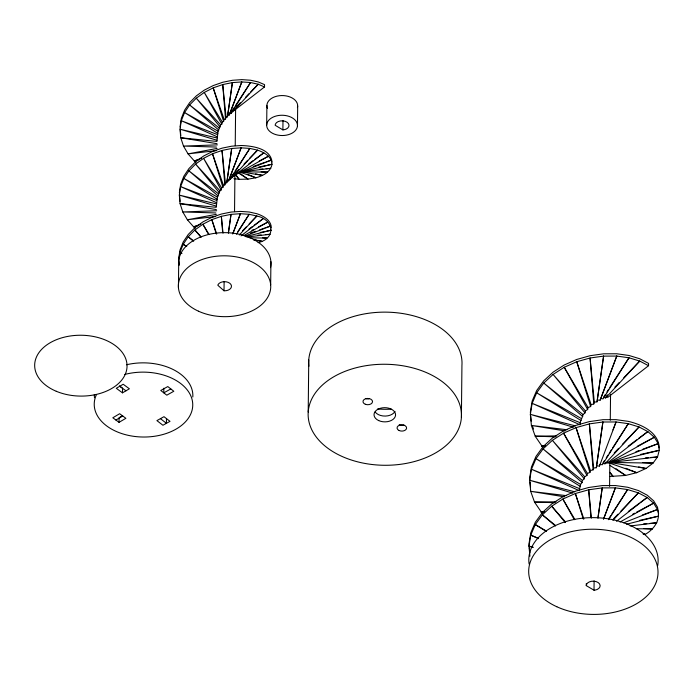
<?xml version="1.0" encoding="UTF-8"?>
<svg xmlns="http://www.w3.org/2000/svg" width="694" height="694" viewBox="0 0 694 694"><rect width="100%" height="100%" fill="white"/><g stroke="black" fill="none" stroke-linecap="round" stroke-linejoin="round"><path stroke-width="1.04" d="M119.03 422.351L112.818 417.771L119.654 413.719L125.874 418.309L119.03 422.351L119.073 417.719L121.641 416.2M122.491 392.847L116.28 388.302L123.185 384.25L129.388 388.796L122.491 392.847L122.534 388.215L119.437 385.942M163.845 388.215L163.793 392.847L166.803 395.181L173.812 391.26L167.792 386.567L160.782 390.479L163.793 392.847L170.811 388.935M166.482 418.673L166.43 423.305L162.925 425.266L156.913 420.607L163.992 416.686L170.004 421.345L166.43 423.305L160.418 418.647M178.436 287.611L178.679 264.449A46.186 30.423 0.6 0 1 226.825 232.69A46.186 30.423 0.6 0 1 270.513 267.65M224.023 290.786L217.829 285.269L218.02 284.687A6.931 4.563 0.6 0 1 226.279 281.825A6.931 4.563 0.6 0 1 231.388 287.021A6.931 4.563 0.6 0 1 224.023 290.786L224.119 281.46M234.537 211.635L234.928 174.211M235.231 145.653L235.613 109.071M233.366 110.355L233.93 110.693L264.527 86.941L264.544 84.625L258.255 81.944L250.569 80.226L241.833 79.628L232.421 80.287L222.739 82.265L213.232 85.562L204.288 90.142L196.307 95.893L189.592 102.721L184.569 110.251L181.325 118.422L180.041 126.993M266.687 125.059L266.895 105.367M270.669 284.861L270.912 261.699M282.883 129.882L275.154 125.284L275.414 124.105A6.931 4.563 0.6 0 1 287.047 122.231A6.931 4.563 0.6 0 1 283.785 129.821L282.883 129.882L282.987 120.556M297.474 125.718A15.398 10.141 0.6 0 0 274.703 116.445A15.398 10.141 0.6 0 0 274.069 134.003A15.398 10.141 0.6 0 0 297.474 125.718L297.674 106.026M308.205 412.028L308.752 359.9M461.397 417.51A76.67 50.506 0.6 0 0 349.507 369.72A76.67 50.506 0.6 0 0 343.495 457.077A76.67 50.506 0.6 0 0 461.397 417.51L461.935 365.382A76.67 50.506 0.6 0 0 383.999 312.135A76.67 50.506 0.6 0 0 308.925 366.241M579.282 490.554L580.6 484.403L582.066 482.486L582.387 480.456L584.296 478.773L584.686 476.787L586.959 475.399L587.402 473.473L563.554 433.16L552.389 440.334L543.064 448.931L535.985 458.682L531.422 469.335L529.661 480.352L530.719 491.43L534.562 502.178L542.456 513.716M579.976 424.667C579.976 420.894 582.379 418.04 583.073 414.57L584.99 412.878L585.38 410.9L587.644 409.503L588.096 407.586L564.239 367.273L553.083 374.448L543.758 383.045L536.67 392.795L532.116 403.448L530.346 414.465L531.413 425.543L535.248 436.292L543.15 447.83M582.066 482.486L543.064 448.931L582.387 480.456M587.644 409.503L564.239 367.273L576.749 361.739L590.065 358L603.598 356.117L616.766 356.074L628.99 357.783L639.729 361.071L648.543 365.712L607.736 397.402L606.001 396.43L607.484 394.877M586.274 585.615L586.534 584.435A6.931 4.563 0.6 0 1 598.167 582.561A6.931 4.563 0.6 0 1 594.905 590.152L594.012 590.212L586.274 585.615L586.3 583.541M587.402 473.473L589.935 472.406L590.421 470.549L576.063 427.634L589.371 423.887L602.904 422.004L616.072 421.969L628.296 423.678L639.044 426.957L647.84 431.59L654.321 437.255L658.181 443.613L659.265 450.25L657.539 456.938L653.045 463.115L646.01 468.467L636.728 472.675L625.606 475.459L610.104 476.44M590.629 406.519L591.115 404.663L576.749 361.739L590.629 406.519L588.096 407.586M593.11 469.847L593.613 468.051L589.371 423.887L593.11 469.847L590.421 470.549M593.795 403.96L594.307 402.164L590.065 358L593.795 403.96L591.115 404.663M594.012 590.212L594.107 580.887M596.328 467.721L602.904 422.004L596.328 467.721L593.613 468.051M597.022 401.835L603.598 356.117L597.022 401.835L594.307 402.164M596.831 465.995L599.469 466.038L599.946 464.373L602.375 464.772L628.296 423.678L612.559 447.994M600.154 400.152L616.766 356.074L600.154 400.152L597.525 400.108M604.535 460.486L602.817 463.167L604.942 463.774M605.22 394.6L603.502 397.28L605.628 397.888M637.239 446.303L654.321 437.255L608.595 462.863M643.017 449.105L658.181 443.613L609.523 462.698M609.584 486.355L609.835 461.831L609.8 462.69L659.265 450.302L640.493 454.423M610.278 420.208L610.547 394.366M648.543 365.712L648.569 363.396L639.764 358.772L629.016 355.484L616.793 353.775L603.624 353.81L590.091 355.701L576.671 359.483L564.17 365.027L553.109 372.149L543.714 380.824L536.644 390.583L532.159 401.054L530.363 412.071L530.563 414.162M223.607 121.441L213.205 87.86L204.262 92.441L196.281 98.192L189.618 104.959L184.552 112.549L181.281 120.799L180.024 129.214L180.761 137.759L216.944 141.437L218.081 131.175L220.631 124.885L221.811 124.113L222.297 122.049L223.607 121.441L224.145 119.446L213.205 87.86L222.722 84.564L232.395 82.595L241.807 81.935L250.543 82.525L258.22 84.243L264.527 86.941M222.913 187.328L212.511 153.756L203.576 158.327L195.595 164.079L188.924 170.854L183.858 178.436L180.596 186.686L179.33 195.109L180.067 203.646L216.25 207.324L217.395 197.061L219.946 190.772L221.117 190L221.612 187.935L222.913 187.328L223.451 185.333L212.511 153.756L222.028 150.451L231.701 148.481L241.113 147.822L249.849 148.412L257.474 150.121C263.902 152.246 271.883 156.488 272.005 164.261C270.842 172.06 262.757 175.886 255.93 177.777L248.001 179.13L239.1 179.321L233.887 178.705M227.459 116.87L232.395 82.595L227.459 116.87L226.071 117.104L225.515 119.021L224.145 119.446M226.773 182.765L231.701 148.481L226.773 182.765L225.385 182.99L224.83 184.916L223.451 185.333M228.43 233.227L231.015 214.368L240.428 213.709L249.163 214.307L256.789 216.008C273.878 219.391 276.585 238.51 258.116 242.622M597.994 518.218L602.219 487.899L615.387 487.856L627.602 489.565L638.35 492.853L647.155 497.477L653.627 503.141L657.47 509.448C661.174 519.606 653.895 529.401 645.377 534.293L643.191 534.007M228.395 232.577L231.015 214.368L221.343 216.337L211.826 219.642L202.813 224.266L194.901 229.966L188.239 236.741L183.173 244.331L179.928 252.503L178.644 260.996L178.974 264.891M597.933 517.663L602.219 487.899L588.686 489.782L575.369 493.521L562.86 499.047L551.704 506.221L542.378 514.827L535.291 524.569L530.728 535.221L528.975 546.143L529.912 556.224M178.662 258.767L179.946 250.204L183.19 242.033L188.256 234.442L194.927 227.667L202.908 221.915L211.852 217.343L221.282 214.064L231.041 212.06L240.454 211.41L249.189 212L256.806 213.709C263.252 215.834 271.241 220.093 271.345 227.884M228.014 115.022L229.35 114.978L229.879 113.209L231.111 113.339L231.588 111.63L232.655 111.925L258.22 84.243L250.525 92.155M227.32 180.908L228.664 180.874L229.185 179.095L230.417 179.226L230.894 177.517L231.969 177.811L257.535 150.138L249.84 158.041M229.35 114.978L241.807 81.935L229.879 113.209M228.664 180.874L241.113 147.822L229.185 179.095M232.88 233.739L240.428 213.709L232.698 233.904M599.469 466.038L616.072 421.969L612.967 429.898M603.468 519.112L615.387 487.856L603.685 518.904M231.111 113.339L250.543 82.525L235.691 105.297M230.417 179.226L249.849 148.412L235.006 171.192M236.585 234.242L249.163 214.307L237.834 231.649M608.603 519.702L627.602 489.565L611.874 513.89M606.946 391.928L608.664 389.247M609.809 387.46L628.99 357.783L603.069 398.877L600.64 398.486M606.252 457.814L607.97 455.134M609.124 453.347L611.414 449.781M609.002 518.349L610.72 515.668M232.178 110.728L234.52 107.11M231.484 176.614L233.826 172.997M239.309 235.006L256.841 216.025L249.146 223.928M605.628 397.983L639.729 361.071L623.75 377.77M604.942 463.87L639.044 426.957L622.318 444.438M612.958 520.335L638.35 492.853L620.887 511.105M614.875 387.105L619.308 382.437M614.19 452.991L618.623 448.324M613.496 518.878L617.929 514.211M235.977 107.249L240.341 102.721M245.433 97.438L249.077 93.664M235.283 173.136L238.927 169.362M244.019 164.079L247.654 160.305M242.596 230.72L246.24 226.947M241.044 235.873L263.139 218.697L254.065 225.307M616.55 521.255L647.155 497.477L640.371 502.465M628.105 446.259L636.754 439.788M638.489 438.495L647.84 431.59L607.042 463.288L605.315 462.317M628.278 511.495L639.53 503.089M248.825 163.775L253.058 160.661M254.759 159.412L263.824 152.81L233.236 176.588L232.672 176.241M248.981 229.037L252.373 226.548M115.915 420.043L122.76 415.992M243.681 235.665L267.763 222.123L258.532 226.886M620.037 522.027L653.627 503.141L636.545 512.189M632.755 514.211L634.654 513.204M259.218 160.999L268.457 156.228L234.173 175.504L233.8 175.105M251.844 230.373L253.761 229.376M235.726 174.142L271.224 160.149L266.47 161.789M244.895 236.142L270.53 226.036L265.785 227.684M623.733 522.808L657.487 509.5L642.323 515M201.555 158.241L194.311 160.947L188.109 153.947L183.511 146.139L180.761 137.759L217.022 143.684M200.87 224.136L193.617 226.834L187.415 219.833L182.817 212.026L180.067 203.646L216.337 209.571M635.93 451.699L638.966 450.588M253.215 166.482L265.455 162.153M250.491 233.089L255.583 231.284M259.66 229.844L264.761 228.04M199.378 159.473L194.311 160.947L196.055 162.353M198.692 225.359L193.617 226.834L195.361 228.239M238.007 172.815L272.005 164.261L267.173 165.276M245.563 236.637L271.311 230.182L266.487 231.163M626.63 524.196L658.58 516.136L639.807 520.309M258.853 167.028L266.132 165.493M260.241 232.473L265.446 231.388M217.109 148.412L188.065 153.877L216.346 150.65M216.415 214.307L187.371 219.772L215.652 216.537M545.423 445.669L541.632 446.259L544.833 445.895M544.738 511.556L540.947 512.146L544.139 511.782M239.994 172.025L270.781 168.364L266.071 168.72M246.734 237.044L270.087 234.303L265.377 234.607M609.401 462.586L657.539 456.938L650.53 457.502M630.109 525.965L656.862 522.756L649.836 523.397M645.351 457.945L648.526 457.667M643.598 523.927L646.782 523.649M259.773 169.197L262.922 168.963M258.029 235.162L261.178 234.928M217.361 144.873L183.476 146.07L216.485 147.059M216.667 210.759L182.791 211.956L215.791 212.954M556.683 435.91L535.204 436.205L555.764 436.821M555.998 501.805L534.519 502.092L555.07 502.708M241.633 171.765L267.606 172.147L261.109 171.748M249.597 237.799L266.886 238.085L262.514 237.764M609.427 462.386L653.045 463.115L642.54 462.542M636.398 528.733L652.395 528.932L643.997 528.533M566.963 429.742L531.387 425.448L565.037 430.939M566.269 495.637L530.702 491.335L564.352 496.826M240.454 171.739L262.558 175.391L258.715 174.515M253.449 239.89L261.907 241.243L258.021 240.402M609.896 462.49L646.01 468.467L638.654 466.915M643.217 533.912L645.316 534.354M255.6 173.838L257.674 174.289M254.915 239.725L256.988 240.176M216.927 137.967L180.024 129.214L216.892 140.223M216.242 203.863L179.33 195.109L216.207 206.109M575.456 425.908L530.355 414.37L573.383 427.209M574.771 491.794L529.661 480.257L572.697 493.096M533.061 547.228L528.975 546.143L533.035 547.358M239.838 172.077L255.93 177.777L253.57 176.753M609.558 463.063L636.728 472.675L630.699 470.211M217.317 134.532L181.308 120.721L217.17 136.77M216.623 200.419L180.613 186.608L216.476 202.665M625.788 468.268L629.718 469.821M181.793 253.249L179.928 252.503L181.802 253.345M580.106 422.672L532.142 403.353L579.976 424.754M579.412 488.559L531.448 469.239L579.282 490.649M537.72 537.997L530.754 535.135L538.57 538.622M247.923 174.402L252.781 176.415M218.081 131.175L184.552 112.549L217.829 133.387M217.395 197.061L183.858 178.436L217.144 199.273M186.643 246.318L183.173 244.331L186.703 246.543M581.294 418.517L536.67 392.795L581.06 420.581M580.6 484.403L535.985 458.682L580.375 486.468M546.395 531.057L535.291 524.569L546.161 531.378M607.337 461.788L608.595 462.959M237.339 172.303L248.001 179.13L240.662 173.804M610.121 465.527L625.606 475.459L616.046 468.728M119.767 386.28L125.97 390.817M219.209 127.939L189.618 104.959L218.862 130.116M218.515 193.834L188.924 170.854L218.168 196.012M193.721 241.078L188.239 236.741L193.097 240.922M583.073 414.57L543.758 383.045L582.76 416.591M555.573 525.488L542.378 514.827L555.374 526.009M220.631 124.885L196.281 98.192L220.206 127.011M219.946 190.772L195.595 164.079L219.512 192.906M200.948 236.689L194.901 229.966L201.017 237.331M585.38 410.9L553.083 374.448L584.99 412.878M584.686 476.787L552.389 440.334L584.296 478.773M565.497 521.888L551.704 506.221L565.28 522.582M609.774 472.371L613.14 476.596L610.494 472.944M235.119 174.333L239.1 179.321L235.891 174.879M222.297 122.049L204.262 92.441L221.811 124.113M221.612 187.935L203.576 158.327L221.117 190M209.111 234.537L202.882 224.214L208.556 234.459M574.814 519.364L562.86 499.047L574.302 519.702M586.959 475.399L563.554 433.16L576.063 427.634L589.935 472.406M609.219 461.944L609.523 462.785M532.471 426.151L533.504 429.057M216.728 233.947L211.826 219.642L216.242 233.887M583.854 519.008L575.369 493.521L583.255 518.965M180.796 135.53L180.319 130.168M272.031 161.962C270.478 148.264 252.217 145.87 241.139 145.514L231.727 146.174L222.054 148.152L212.538 151.457L203.594 156.029L195.621 161.78L188.898 168.616L183.849 176.207L180.64 184.309L179.356 192.88M659.3 448.003C658.675 432.18 641.698 424.528 628.33 421.371L616.099 419.662L602.93 419.697L589.397 421.596L575.977 425.37L563.476 430.913L552.415 438.035L543.09 446.632L536.002 456.383L531.448 467.036L529.678 477.958L529.869 480.048M658.606 513.89L657.522 507.201L653.661 500.842L647.19 495.169L638.385 490.545L627.636 487.257L615.413 485.548L602.245 485.592L588.599 487.5L575.291 491.257L562.791 496.809L551.643 503.991L542.396 512.528L535.317 522.27L530.78 532.836L528.984 543.844L529.184 545.935M226.071 117.104L222.722 84.564L225.515 119.021M225.385 182.99L222.028 150.451L224.83 184.916M223.034 233.167L221.343 216.337L222.653 232.49M591.366 518.114L588.686 489.782L590.941 517.568M530.745 416.157L531.214 421.154M530.06 482.044L530.528 487.041M529.366 547.93L529.834 552.927M179.538 194.997L180.084 201.347M178.844 260.883L179.208 265.117M395.025 411.395A10.774 7.096 0.6 0 1 385.448 416.07A10.774 7.096 0.6 0 1 375.142 411.993M403.96 425.014A4.771 3.14 0.6 0 1 399.197 424.745M369.008 398.842A4.771 3.14 0.6 0 1 365.391 398.477M391.373 409.165A70.823 46.654 0.6 0 1 377.623 408.974M529.114 564.014A64.663 42.594 0.6 0 1 594.194 517.646A64.663 42.594 0.6 0 1 657.66 565.723M267.537 108.516A15.398 10.141 0.6 0 1 281.443 95.564A15.398 10.141 0.6 0 1 297.431 107.605M124.46 374.534A49.265 32.453 0.6 0 1 192.073 399.501A49.265 32.453 0.6 0 1 140.327 436.942A49.265 32.453 0.6 0 1 96.345 394.877M94.488 397.688A49.265 32.453 0.6 0 1 94.323 394.634M126.473 364.775A49.265 32.453 0.6 0 1 192.811 397.003M378.716 420.59A10.774 7.096 0.6 0 0 395.545 415.376A10.774 7.096 0.6 0 0 380.147 408.341A10.774 7.096 0.6 0 0 378.716 420.59M399.137 430.54A4.771 3.14 0.6 0 0 406.597 428.233A4.771 3.14 0.6 0 0 399.77 425.11A4.771 3.14 0.6 0 0 399.137 430.54M365.33 404.272A4.771 3.14 0.6 0 0 372.539 401.644A4.771 3.14 0.6 0 0 365.426 398.824A4.771 3.14 0.6 0 0 365.33 404.272M556.822 606.747A64.663 42.594 0.6 0 0 657.817 575.465A64.663 42.594 0.6 0 0 565.402 533.235A64.663 42.594 0.6 0 0 556.822 606.747M198.458 311.19A46.186 30.423 0.6 0 0 270.608 288.843A46.186 30.423 0.6 0 0 204.591 258.68A46.186 30.423 0.6 0 0 198.458 311.19M56.266 391.277A46.186 30.423 0.6 0 0 127.011 367.091A46.186 30.423 0.6 0 0 59.285 338.637A46.186 30.423 0.6 0 0 56.266 391.277"/></g></svg>
